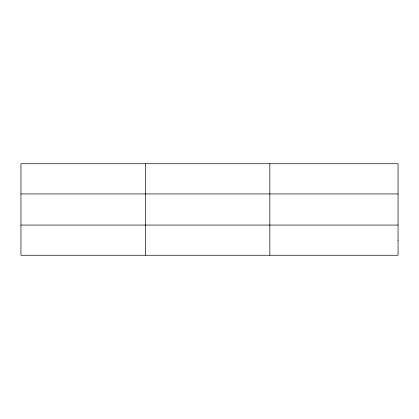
<?xml version="1.0" encoding="UTF-8"?>
<svg xmlns="http://www.w3.org/2000/svg" width="419" height="419" viewBox="0 0 419 419"><rect width="100%" height="100%" fill="white"/><g stroke="black" fill="none" stroke-linecap="round" stroke-linejoin="round"><path stroke-width="0.63" d="M145.393 255.26L145.393 163.74M269.836 255.26L269.836 163.74M20.95 193.939L398.05 193.939M20.95 225.061L398.05 225.061M398.05 240.16L398.05 255.26L20.95 255.26L20.95 163.74L398.05 163.74L398.05 240.16"/></g></svg>
